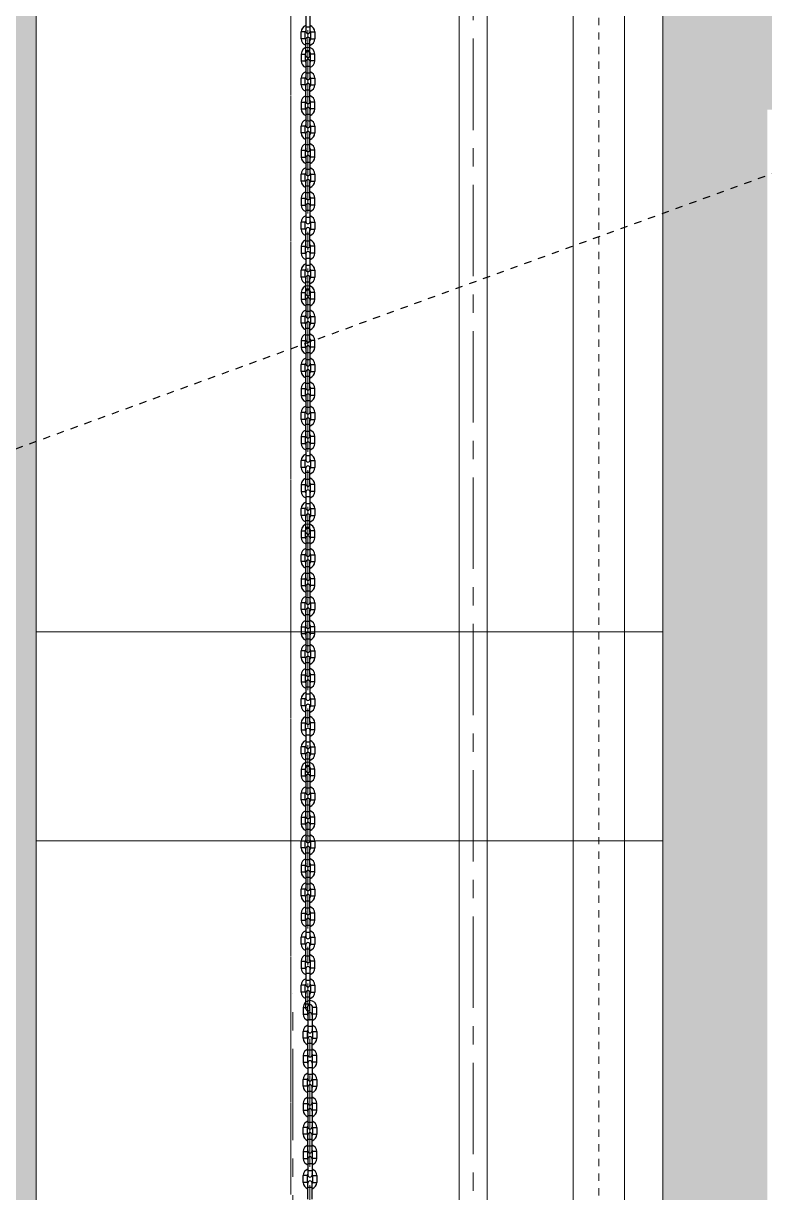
# Model space of a CAD drawing. Header units: millimetres. Extents: x -9869 to 940, y 100 to 694.
# Drawn here: x 483.22 to 493.35, y 184.39 to 200.38 of the extents above; entities that cross this region are included whole.
import ezdxf

# ---------------------------------------------------------------- set-up
doc = ezdxf.new("R2010")
doc.units = ezdxf.units.MM
for name, pattern in [('CENTER', [2, 1.25, -0.25, 0.25, -0.25]), ('DASHDOT2', [0.5, 0.25, -0.125, 0, -0.125]), ('DASHED', [0.75, 0.5, -0.25]), ('SGC_DASHDOT', [1, 0.5, -0.25, 0, -0.25])]:
    doc.linetypes.add(name, pattern=pattern)
for name, color, linetype, lineweight in [('37-P-HS-AG-Q', 4, 'Continuous', 9), ('Alvenaria', 8, 'Continuous', 9), ('CL', 1, 'CENTER', 9), ('OUTLINE', 6, 'Continuous', 9), ('PAREDE', 7, 'Continuous', 9), ('SGC-EIXOS', 9, 'SGC_DASHDOT', 9), ('SGC-Tubos (Desenho Bifilar)', 6, 'Continuous', 9)]:
    doc.layers.add(name, color=color, linetype=linetype, lineweight=lineweight)
doc.layers.add('BSBAS--LC--', color=1, linetype='DASHDOT2')

# ---------------------------------------------------------------- blocks, each defined once
blk = doc.blocks.new('BB-1-CA06-N10-D80-S0-L4149')
at = {"layer": 'SGC-EIXOS'}
blk.add_line((2074.67, 0), (-2074.67, 0), dxfattribs=at)
at = {"layer": 'SGC-Tubos (Desenho Bifilar)'}
for p, q in [((2055.67, 49), (-2055.67, 49)), ((2055.67, -49), (-2055.67, -49))]:
    blk.add_line(p, q, dxfattribs=at)

msp = doc.modelspace()

# ---------------------------------------------------------------- hatches: boundary and pattern name
at = {"layer": 'Alvenaria'}
h = msp.add_hatch(dxfattribs=at)
h.set_pattern_fill('AR-CONC', color=256, scale=0.00714)
h.set_pattern_definition([(50, (-144.1113, -7117.4084), (1.30071405, -0.11379768), [0.13600817, -1.49608983]), (355, (-144.1113, -7117.4084), (-0.25162169, 1.36405728), [0.10880653, -1.19687603]), (100.451445, (-144.003, -7117.4179), (1.04909236, 1.25025954), [0.11558916, -1.27148176]), (46.1842, (-144.1113, -7117.0457), (1.93537864, -0.30016273), [0.20401225, -2.24413474]), (96.635558, (-143.95, -7117.0707), (1.69495543, 1.7665078), [0.1733838, -1.90722436]), (351.18415, (-144.1113, -7117.0457), (1.6949554, 1.7665078), [0.16320956, -1.7953059]), (21, (-143.93, -7117.1364), (1.08245645, -0.73012609), [0.13600817, -1.49608983]), (326, (-143.93, -7117.1364), (0.44123782, 1.31501666), [0.10880653, -1.19687186]), (71.451445, (-143.8398, -7117.1972), (1.52369427, 0.58489058), [0.11558916, -1.27147957]), (37.5, (-144.11135, -7117.4084), (0.022051195, 0.603683767), [0, -1.18236432, 0, -1.21500628, 0, -1.201405466]), (7.5, (-144.11135, -7117.4084), (0.477061404, 0.71524285), [0, -0.692734925, 0, -1.15516269, 0, -0.45789416]), (327.5, (-144.51574, -7117.4084), (0.968053972, -0.040900576), [0, -0.45336055, 0, -1.41448493, 0, -1.87691269]), (317.5, (-144.6971, -7117.4084), (1.05757366, 0.181533355), [0, -0.58936872, 0, -0.93936307, 0, -1.33288003])])
h.paths.add_polyline_path([(599.053, 200.626), (591.806, 200.626), (591.806, 199.909), (591.806, 199.199), (597.625, 199.199), (597.625, 193.037), (599.053, 193.037)], flags=17)
h.paths.add_polyline_path([(590.593, 199.909), (590.593, 200.626), (590.507, 200.626), (560.393, 200.626), (560.393, 199.909), (560.393, 199.199), (590.593, 199.199)], flags=17)
h.paths.add_polyline_path([(559.179, 200.626), (559.093, 200.626), (528.979, 200.626), (528.979, 199.909), (528.979, 199.199), (558.358, 199.199), (559.179, 199.199), (559.179, 199.909)], flags=17)
h.paths.add_polyline_path([(527.765, 200.626), (527.679, 200.626), (497.565, 200.626), (497.565, 199.909), (497.565, 199.199), (527.765, 199.199), (527.765, 199.909)], flags=17)
h.paths.add_polyline_path([(599.053, 191.081), (597.625, 191.081), (597.625, 172.068), (493.388, 172.068), (493.388, 199.199), (496.351, 199.199), (496.351, 199.909), (496.351, 200.626), (493.388, 200.626), (493.388, 208.621), (492.401, 208.682), (492.401, 208.318), (492.265, 208.318), (491.96, 208.318), (491.96, 175.374), (489.14, 175.374), (489.119, 175.373), (489.119, 175.374), (483.393, 175.374), (483.393, 209.908), (482.679, 209.908), (482.679, 210.622), (481.247, 210.622), (479.823, 210.622), (470.541, 210.622), (470.541, 209.194), (481.965, 209.194), (481.965, 173.946), (491.96, 173.946), (491.96, 170.64), (599.053, 170.64)])

# ---------------------------------------------------------------- linework, layer by layer
at = {"color": 7, "linetype": 'Continuous'}
for p, q in [((487.082, 200.487), (487.082, 200.266)), ((487.138, 200.487), (487.138, 200.266)), ((487.018, 200.166), (487.018, 200.259)), ((487.074, 200.166), (487.074, 200.259)), ((487.082, 199.938), (487.082, 200.159)), ((487.138, 199.938), (487.138, 200.159)), ((487.145, 200.259), (487.145, 200.166)), ((487.202, 200.259), (487.202, 200.166)), ((487.018, 199.957), (487.018, 199.864)), ((487.074, 199.957), (487.074, 199.864)), ((487.082, 199.856), (487.082, 199.636)), ((487.138, 199.856), (487.138, 199.636)), ((487.145, 199.864), (487.145, 199.957)), ((487.202, 199.864), (487.202, 199.957)), ((487.018, 199.536), (487.018, 199.628)), ((487.074, 199.536), (487.074, 199.628)), ((487.082, 199.307), (487.082, 199.528)), ((487.138, 199.307), (487.138, 199.528)), ((487.145, 199.628), (487.145, 199.536)), ((487.202, 199.628), (487.202, 199.536)), ((487.018, 199.3), (487.018, 199.207)), ((487.074, 199.3), (487.074, 199.207)), ((487.082, 199.2), (487.082, 198.979)), ((487.138, 199.2), (487.138, 198.979)), ((487.145, 199.207), (487.145, 199.3)), ((487.202, 199.207), (487.202, 199.3)), ((487.018, 198.879), (487.018, 198.972)), ((487.074, 198.879), (487.074, 198.972)), ((487.082, 198.651), (487.082, 198.871)), ((487.138, 198.651), (487.138, 198.871)), ((487.145, 198.972), (487.145, 198.879)), ((487.202, 198.972), (487.202, 198.879)), ((487.018, 198.643), (487.018, 198.55)), ((487.074, 198.643), (487.074, 198.55)), ((487.082, 198.543), (487.082, 198.322)), ((487.138, 198.543), (487.138, 198.322)), ((487.145, 198.55), (487.145, 198.643)), ((487.202, 198.55), (487.202, 198.643)), ((487.018, 198.222), (487.018, 198.315)), ((487.074, 198.222), (487.074, 198.315)), ((487.082, 197.994), (487.082, 198.214)), ((487.138, 197.994), (487.138, 198.214)), ((487.145, 198.315), (487.145, 198.222)), ((487.202, 198.315), (487.202, 198.222)), ((487.018, 197.986), (487.018, 197.893)), ((487.074, 197.986), (487.074, 197.893)), ((487.082, 197.886), (487.082, 197.665)), ((487.138, 197.886), (487.138, 197.665)), ((487.145, 197.893), (487.145, 197.986)), ((487.202, 197.893), (487.202, 197.986)), ((487.018, 197.565), (487.018, 197.658)), ((487.074, 197.565), (487.074, 197.658)), ((487.145, 197.658), (487.145, 197.565)), ((487.202, 197.658), (487.202, 197.565)), ((487.082, 197.337), (487.082, 197.558)), ((487.138, 197.337), (487.138, 197.558)), ((487.018, 197.329), (487.018, 197.237)), ((487.074, 197.329), (487.074, 197.237)), ((487.145, 197.237), (487.145, 197.329)), ((487.202, 197.237), (487.202, 197.329)), ((487.082, 197.229), (487.082, 197.009)), ((487.138, 197.229), (487.138, 197.009)), ((487.018, 196.908), (487.018, 197.001)), ((487.074, 196.908), (487.074, 197.001)), ((487.145, 197.001), (487.145, 196.908)), ((487.202, 197.001), (487.202, 196.908)), ((487.082, 196.68), (487.082, 196.901)), ((487.138, 196.68), (487.138, 196.901)), ((487.018, 196.698), (487.018, 196.605)), ((487.074, 196.698), (487.074, 196.605)), ((487.145, 196.605), (487.145, 196.698)), ((487.202, 196.605), (487.202, 196.698)), ((487.082, 196.598), (487.082, 196.377)), ((487.138, 196.598), (487.138, 196.377)), ((487.018, 196.277), (487.018, 196.37)), ((487.074, 196.277), (487.074, 196.37)), ((487.145, 196.37), (487.145, 196.277)), ((487.202, 196.37), (487.202, 196.277)), ((487.082, 196.049), (487.082, 196.27)), ((487.138, 196.049), (487.138, 196.27)), ((487.018, 196.041), (487.018, 195.949)), ((487.074, 196.041), (487.074, 195.949)), ((487.145, 195.949), (487.145, 196.041)), ((487.202, 195.949), (487.202, 196.041)), ((487.082, 195.941), (487.082, 195.721)), ((487.138, 195.941), (487.138, 195.721)), ((487.018, 195.62), (487.018, 195.713)), ((487.074, 195.62), (487.074, 195.713)), ((487.145, 195.713), (487.145, 195.62)), ((487.202, 195.713), (487.202, 195.62)), ((487.082, 195.392), (487.082, 195.613)), ((487.138, 195.392), (487.138, 195.613)), ((487.018, 195.385), (487.018, 195.292)), ((487.074, 195.385), (487.074, 195.292)), ((487.145, 195.292), (487.145, 195.385)), ((487.202, 195.292), (487.202, 195.385)), ((487.082, 195.284), (487.082, 195.064)), ((487.138, 195.284), (487.138, 195.064)), ((487.018, 194.963), (487.018, 195.056)), ((487.074, 194.963), (487.074, 195.056)), ((487.145, 195.056), (487.145, 194.963)), ((487.202, 195.056), (487.202, 194.963)), ((487.082, 194.735), (487.082, 194.956)), ((487.138, 194.735), (487.138, 194.956)), ((487.018, 194.728), (487.018, 194.635)), ((487.074, 194.728), (487.074, 194.635)), ((487.145, 194.635), (487.145, 194.728)), ((487.202, 194.635), (487.202, 194.728)), ((487.082, 194.627), (487.082, 194.407)), ((487.138, 194.627), (487.138, 194.407)), ((487.018, 194.307), (487.018, 194.399)), ((487.074, 194.307), (487.074, 194.399)), ((487.145, 194.399), (487.145, 194.307)), ((487.202, 194.399), (487.202, 194.307)), ((487.082, 194.078), (487.082, 194.299)), ((487.138, 194.078), (487.138, 194.299)), ((487.018, 194.071), (487.018, 193.978)), ((487.074, 194.071), (487.074, 193.978)), ((487.145, 193.978), (487.145, 194.071)), ((487.202, 193.978), (487.202, 194.071)), ((487.082, 193.971), (487.082, 193.75)), ((487.138, 193.971), (487.138, 193.75)), ((487.018, 193.65), (487.018, 193.743)), ((487.074, 193.65), (487.074, 193.743)), ((487.145, 193.743), (487.145, 193.65)), ((487.202, 193.743), (487.202, 193.65)), ((487.082, 193.422), (487.082, 193.642)), ((487.138, 193.422), (487.138, 193.642)), ((487.018, 193.44), (487.018, 193.348)), ((487.074, 193.44), (487.074, 193.348)), ((487.145, 193.348), (487.145, 193.44)), ((487.202, 193.348), (487.202, 193.44)), ((487.082, 193.34), (487.082, 193.119)), ((487.138, 193.34), (487.138, 193.119)), ((487.018, 193.019), (487.018, 193.112)), ((487.074, 193.019), (487.074, 193.112)), ((487.145, 193.112), (487.145, 193.019)), ((487.202, 193.112), (487.202, 193.019)), ((487.082, 192.791), (487.082, 193.012)), ((487.138, 192.791), (487.138, 193.012)), ((487.018, 192.784), (487.018, 192.691)), ((487.074, 192.784), (487.074, 192.691)), ((487.145, 192.691), (487.145, 192.784)), ((487.202, 192.691), (487.202, 192.784)), ((487.082, 192.683), (487.082, 192.463)), ((487.138, 192.683), (487.138, 192.463)), ((487.018, 192.362), (487.018, 192.455)), ((487.074, 192.362), (487.074, 192.455)), ((487.145, 192.455), (487.145, 192.362)), ((487.202, 192.455), (487.202, 192.362)), ((487.082, 192.134), (487.082, 192.355)), ((487.138, 192.134), (487.138, 192.355)), ((487.018, 192.127), (487.018, 192.034)), ((487.074, 192.127), (487.074, 192.034)), ((487.145, 192.034), (487.145, 192.127)), ((487.202, 192.034), (487.202, 192.127)), ((487.082, 192.026), (487.082, 191.806)), ((487.138, 192.026), (487.138, 191.806)), ((487.018, 191.706), (487.018, 191.798)), ((487.074, 191.706), (487.074, 191.798)), ((487.082, 191.477), (487.082, 191.698)), ((487.138, 191.477), (487.138, 191.698)), ((487.145, 191.798), (487.145, 191.706)), ((487.202, 191.798), (487.202, 191.706)), ((487.018, 191.47), (487.018, 191.377)), ((487.074, 191.47), (487.074, 191.377)), ((487.082, 191.37), (487.082, 191.149)), ((487.138, 191.37), (487.138, 191.149)), ((487.145, 191.377), (487.145, 191.47)), ((487.202, 191.377), (487.202, 191.47)), ((487.018, 191.049), (487.018, 191.141)), ((487.074, 191.049), (487.074, 191.141)), ((487.082, 190.821), (487.082, 191.041)), ((487.138, 190.821), (487.138, 191.041)), ((487.145, 191.141), (487.145, 191.049)), ((487.202, 191.141), (487.202, 191.049)), ((487.018, 190.813), (487.018, 190.72)), ((487.074, 190.813), (487.074, 190.72)), ((487.082, 190.713), (487.082, 190.492)), ((487.138, 190.713), (487.138, 190.492)), ((487.145, 190.72), (487.145, 190.813)), ((487.202, 190.72), (487.202, 190.813)), ((487.018, 190.392), (487.018, 190.485)), ((487.074, 190.392), (487.074, 190.485)), ((487.082, 190.164), (487.082, 190.384)), ((487.138, 190.164), (487.138, 190.384)), ((487.145, 190.485), (487.145, 190.392)), ((487.202, 190.485), (487.202, 190.392)), ((487.018, 190.183), (487.018, 190.09)), ((487.074, 190.183), (487.074, 190.09)), ((487.082, 190.082), (487.082, 189.862)), ((487.138, 190.082), (487.138, 189.862)), ((487.145, 190.09), (487.145, 190.183)), ((487.202, 190.09), (487.202, 190.183)), ((487.018, 189.761), (487.018, 189.854)), ((487.074, 189.761), (487.074, 189.854)), ((487.082, 189.533), (487.082, 189.754)), ((487.138, 189.533), (487.138, 189.754)), ((487.145, 189.854), (487.145, 189.761)), ((487.202, 189.854), (487.202, 189.761)), ((487.018, 189.526), (487.018, 189.433)), ((487.074, 189.526), (487.074, 189.433)), ((487.082, 189.425), (487.082, 189.205)), ((487.138, 189.425), (487.138, 189.205)), ((487.145, 189.433), (487.145, 189.526)), ((487.202, 189.433), (487.202, 189.526)), ((487.018, 189.104), (487.018, 189.197)), ((487.074, 189.104), (487.074, 189.197)), ((487.082, 188.876), (487.082, 189.097)), ((487.138, 188.876), (487.138, 189.097)), ((487.145, 189.197), (487.145, 189.104)), ((487.202, 189.197), (487.202, 189.104)), ((487.018, 188.869), (487.018, 188.776)), ((487.074, 188.869), (487.074, 188.776)), ((487.145, 188.776), (487.145, 188.869)), ((487.202, 188.776), (487.202, 188.869)), ((487.082, 188.769), (487.082, 188.548)), ((487.138, 188.769), (487.138, 188.548)), ((487.018, 188.448), (487.018, 188.54)), ((487.074, 188.448), (487.074, 188.54)), ((487.145, 188.54), (487.145, 188.448)), ((487.202, 188.54), (487.202, 188.448)), ((487.082, 188.22), (487.082, 188.44)), ((487.138, 188.22), (487.138, 188.44)), ((487.018, 188.212), (487.018, 188.119)), ((487.074, 188.212), (487.074, 188.119)), ((487.145, 188.119), (487.145, 188.212)), ((487.202, 188.119), (487.202, 188.212)), ((487.082, 188.112), (487.082, 187.891)), ((487.138, 188.112), (487.138, 187.891)), ((487.018, 187.791), (487.018, 187.884)), ((487.074, 187.791), (487.074, 187.884)), ((487.145, 187.884), (487.145, 187.791)), ((487.202, 187.884), (487.202, 187.791)), ((487.082, 187.563), (487.082, 187.783)), ((487.138, 187.563), (487.138, 187.783)), ((487.018, 187.555), (487.018, 187.462)), ((487.074, 187.555), (487.074, 187.462)), ((487.145, 187.462), (487.145, 187.555)), ((487.202, 187.462), (487.202, 187.555)), ((487.082, 187.455), (487.082, 187.234)), ((487.138, 187.455), (487.138, 187.234)), ((487.018, 187.134), (487.018, 187.227)), ((487.074, 187.134), (487.074, 187.227)), ((487.145, 187.227), (487.145, 187.134)), ((487.202, 187.227), (487.202, 187.134)), ((487.082, 186.906), (487.082, 187.126)), ((487.138, 186.906), (487.138, 187.126)), ((487.046, 186.925), (487.046, 186.832)), ((487.102, 186.925), (487.102, 186.832)), ((487.174, 186.832), (487.174, 186.925)), ((487.23, 186.832), (487.23, 186.925)), ((487.11, 186.824), (487.11, 186.604)), ((487.166, 186.824), (487.166, 186.604)), ((487.046, 186.503), (487.046, 186.596)), ((487.102, 186.503), (487.102, 186.596)), ((487.174, 186.596), (487.174, 186.503)), ((487.23, 186.596), (487.23, 186.503)), ((487.11, 186.275), (487.11, 186.496)), ((487.166, 186.275), (487.166, 186.496)), ((487.046, 186.268), (487.046, 186.175)), ((487.102, 186.268), (487.102, 186.175)), ((487.174, 186.175), (487.174, 186.268)), ((487.23, 186.175), (487.23, 186.268)), ((487.11, 186.168), (487.11, 185.947)), ((487.166, 186.168), (487.166, 185.947)), ((487.046, 185.847), (487.046, 185.939)), ((487.102, 185.847), (487.102, 185.939)), ((487.174, 185.939), (487.174, 185.847)), ((487.23, 185.939), (487.23, 185.847)), ((487.11, 185.618), (487.11, 185.839)), ((487.166, 185.618), (487.166, 185.839)), ((487.046, 185.611), (487.046, 185.518)), ((487.102, 185.611), (487.102, 185.518)), ((487.174, 185.518), (487.174, 185.611)), ((487.23, 185.518), (487.23, 185.611)), ((487.11, 185.511), (487.11, 185.29)), ((487.166, 185.511), (487.166, 185.29)), ((487.046, 185.19), (487.046, 185.283)), ((487.102, 185.19), (487.102, 185.283)), ((487.174, 185.283), (487.174, 185.19)), ((487.23, 185.283), (487.23, 185.19)), ((487.11, 184.962), (487.11, 185.182)), ((487.166, 184.962), (487.166, 185.182)), ((487.046, 184.954), (487.046, 184.861)), ((487.102, 184.954), (487.102, 184.861)), ((487.174, 184.861), (487.174, 184.954)), ((487.23, 184.861), (487.23, 184.954)), ((487.11, 184.854), (487.11, 184.633)), ((487.166, 184.854), (487.166, 184.633)), ((487.046, 184.533), (487.046, 184.626)), ((487.102, 184.533), (487.102, 184.626)), ((487.174, 184.626), (487.174, 184.533)), ((487.23, 184.626), (487.23, 184.533)), ((487.11, 184.305), (487.11, 184.525)), ((487.166, 184.305), (487.166, 184.525))]:
    msp.add_line(p, q, dxfattribs=at)
at = {"color": 9, "linetype": 'Continuous'}
for p, q in [((487.082, 200.33), (487.138, 200.33)), ((487.074, 200.259), (487.018, 200.259)), ((487.074, 200.166), (487.018, 200.166)), ((487.145, 200.259), (487.202, 200.259)), ((487.145, 200.166), (487.202, 200.166)), ((487.138, 200.095), (487.082, 200.095)), ((487.138, 200.002), (487.082, 200.002)), ((487.018, 199.957), (487.074, 199.957)), ((487.018, 199.864), (487.074, 199.864)), ((487.202, 199.957), (487.145, 199.957)), ((487.202, 199.864), (487.145, 199.864)), ((487.082, 199.793), (487.138, 199.793)), ((487.082, 199.7), (487.138, 199.7)), ((487.074, 199.628), (487.018, 199.628)), ((487.074, 199.536), (487.018, 199.536)), ((487.145, 199.628), (487.202, 199.628)), ((487.145, 199.536), (487.202, 199.536)), ((487.138, 199.464), (487.082, 199.464)), ((487.138, 199.371), (487.082, 199.371)), ((487.018, 199.3), (487.074, 199.3)), ((487.018, 199.207), (487.074, 199.207)), ((487.202, 199.3), (487.145, 199.3)), ((487.202, 199.207), (487.145, 199.207)), ((487.082, 199.136), (487.138, 199.136)), ((487.082, 199.043), (487.138, 199.043)), ((487.074, 198.972), (487.018, 198.972)), ((487.074, 198.879), (487.018, 198.879)), ((487.145, 198.972), (487.202, 198.972)), ((487.145, 198.879), (487.202, 198.879)), ((487.138, 198.807), (487.082, 198.807)), ((487.138, 198.715), (487.082, 198.715)), ((487.018, 198.643), (487.074, 198.643)), ((487.018, 198.55), (487.074, 198.55)), ((487.202, 198.643), (487.145, 198.643)), ((487.202, 198.55), (487.145, 198.55)), ((487.082, 198.479), (487.138, 198.479)), ((487.082, 198.386), (487.138, 198.386)), ((487.074, 198.315), (487.018, 198.315)), ((487.074, 198.222), (487.018, 198.222)), ((487.145, 198.315), (487.202, 198.315)), ((487.145, 198.222), (487.202, 198.222)), ((487.138, 198.15), (487.082, 198.15)), ((487.138, 198.058), (487.082, 198.058)), ((487.018, 197.986), (487.074, 197.986)), ((487.018, 197.893), (487.074, 197.893)), ((487.202, 197.986), (487.145, 197.986)), ((487.202, 197.893), (487.145, 197.893)), ((487.082, 197.822), (487.138, 197.822)), ((487.082, 197.729), (487.138, 197.729)), ((487.074, 197.658), (487.018, 197.658)), ((487.074, 197.565), (487.018, 197.565)), ((487.145, 197.658), (487.202, 197.658)), ((487.145, 197.565), (487.202, 197.565)), ((487.138, 197.494), (487.082, 197.494)), ((487.018, 197.329), (487.074, 197.329)), ((487.138, 197.401), (487.082, 197.401)), ((487.202, 197.329), (487.145, 197.329)), ((487.018, 197.237), (487.074, 197.237)), ((487.082, 197.165), (487.138, 197.165)), ((487.202, 197.237), (487.145, 197.237)), ((487.074, 197.001), (487.018, 197.001)), ((487.082, 197.072), (487.138, 197.072)), ((487.145, 197.001), (487.202, 197.001)), ((487.074, 196.908), (487.018, 196.908)), ((487.138, 196.837), (487.082, 196.837)), ((487.145, 196.908), (487.202, 196.908)), ((487.018, 196.698), (487.074, 196.698)), ((487.018, 196.605), (487.074, 196.605)), ((487.138, 196.744), (487.082, 196.744)), ((487.202, 196.698), (487.145, 196.698)), ((487.202, 196.605), (487.145, 196.605)), ((487.082, 196.534), (487.138, 196.534)), ((487.074, 196.37), (487.018, 196.37)), ((487.082, 196.441), (487.138, 196.441)), ((487.145, 196.37), (487.202, 196.37)), ((487.074, 196.277), (487.018, 196.277)), ((487.138, 196.206), (487.082, 196.206)), ((487.145, 196.277), (487.202, 196.277)), ((487.018, 196.041), (487.074, 196.041)), ((487.138, 196.113), (487.082, 196.113)), ((487.202, 196.041), (487.145, 196.041)), ((487.018, 195.949), (487.074, 195.949)), ((487.082, 195.877), (487.138, 195.877)), ((487.202, 195.949), (487.145, 195.949)), ((487.074, 195.713), (487.018, 195.713)), ((487.082, 195.784), (487.138, 195.784)), ((487.145, 195.713), (487.202, 195.713)), ((487.074, 195.62), (487.018, 195.62)), ((487.138, 195.549), (487.082, 195.549)), ((487.145, 195.62), (487.202, 195.62)), ((487.018, 195.385), (487.074, 195.385)), ((487.138, 195.456), (487.082, 195.456)), ((487.202, 195.385), (487.145, 195.385)), ((487.018, 195.292), (487.074, 195.292)), ((487.082, 195.22), (487.138, 195.22)), ((487.202, 195.292), (487.145, 195.292)), ((487.074, 195.056), (487.018, 195.056)), ((487.082, 195.128), (487.138, 195.128)), ((487.145, 195.056), (487.202, 195.056)), ((487.074, 194.963), (487.018, 194.963)), ((487.138, 194.892), (487.082, 194.892)), ((487.145, 194.963), (487.202, 194.963)), ((487.018, 194.728), (487.074, 194.728)), ((487.138, 194.799), (487.082, 194.799)), ((487.202, 194.728), (487.145, 194.728)), ((487.018, 194.635), (487.074, 194.635)), ((487.082, 194.564), (487.138, 194.564)), ((487.202, 194.635), (487.145, 194.635)), ((487.074, 194.399), (487.018, 194.399)), ((487.082, 194.471), (487.138, 194.471)), ((487.145, 194.399), (487.202, 194.399)), ((487.074, 194.307), (487.018, 194.307)), ((487.138, 194.235), (487.082, 194.235)), ((487.145, 194.307), (487.202, 194.307)), ((487.018, 194.071), (487.074, 194.071)), ((487.138, 194.142), (487.082, 194.142)), ((487.202, 194.071), (487.145, 194.071)), ((487.018, 193.978), (487.074, 193.978)), ((487.082, 193.907), (487.138, 193.907)), ((487.202, 193.978), (487.145, 193.978)), ((487.074, 193.743), (487.018, 193.743)), ((487.082, 193.814), (487.138, 193.814)), ((487.145, 193.743), (487.202, 193.743)), ((487.074, 193.65), (487.018, 193.65)), ((487.138, 193.578), (487.082, 193.578)), ((487.145, 193.65), (487.202, 193.65)), ((487.018, 193.44), (487.074, 193.44)), ((487.138, 193.485), (487.082, 193.485)), ((487.202, 193.44), (487.145, 193.44)), ((487.018, 193.348), (487.074, 193.348)), ((487.082, 193.276), (487.138, 193.276)), ((487.202, 193.348), (487.145, 193.348)), ((487.074, 193.112), (487.018, 193.112)), ((487.082, 193.183), (487.138, 193.183)), ((487.145, 193.112), (487.202, 193.112)), ((487.074, 193.019), (487.018, 193.019)), ((487.138, 192.948), (487.082, 192.948)), ((487.145, 193.019), (487.202, 193.019)), ((487.018, 192.784), (487.074, 192.784)), ((487.138, 192.855), (487.082, 192.855)), ((487.202, 192.784), (487.145, 192.784)), ((487.018, 192.691), (487.074, 192.691)), ((487.082, 192.619), (487.138, 192.619)), ((487.202, 192.691), (487.145, 192.691)), ((487.074, 192.455), (487.018, 192.455)), ((487.082, 192.527), (487.138, 192.527)), ((487.145, 192.455), (487.202, 192.455)), ((487.074, 192.362), (487.018, 192.362)), ((487.138, 192.291), (487.082, 192.291)), ((487.145, 192.362), (487.202, 192.362)), ((487.018, 192.127), (487.074, 192.127)), ((487.138, 192.198), (487.082, 192.198)), ((487.202, 192.127), (487.145, 192.127)), ((487.018, 192.034), (487.074, 192.034)), ((487.202, 192.034), (487.145, 192.034)), ((487.082, 191.963), (487.138, 191.963)), ((487.082, 191.87), (487.138, 191.87)), ((487.074, 191.798), (487.018, 191.798)), ((487.074, 191.706), (487.018, 191.706)), ((487.145, 191.798), (487.202, 191.798)), ((487.145, 191.706), (487.202, 191.706)), ((487.138, 191.634), (487.082, 191.634)), ((487.138, 191.541), (487.082, 191.541)), ((487.018, 191.47), (487.074, 191.47)), ((487.018, 191.377), (487.074, 191.377)), ((487.202, 191.47), (487.145, 191.47)), ((487.202, 191.377), (487.145, 191.377)), ((487.082, 191.306), (487.138, 191.306)), ((487.082, 191.213), (487.138, 191.213)), ((487.074, 191.141), (487.018, 191.141)), ((487.074, 191.049), (487.018, 191.049)), ((487.145, 191.141), (487.202, 191.141)), ((487.145, 191.049), (487.202, 191.049)), ((487.138, 190.977), (487.082, 190.977)), ((487.138, 190.884), (487.082, 190.884)), ((487.018, 190.813), (487.074, 190.813)), ((487.018, 190.72), (487.074, 190.72)), ((487.202, 190.813), (487.145, 190.813)), ((487.202, 190.72), (487.145, 190.72)), ((487.082, 190.649), (487.138, 190.649)), ((487.082, 190.556), (487.138, 190.556)), ((487.074, 190.485), (487.018, 190.485)), ((487.074, 190.392), (487.018, 190.392)), ((487.145, 190.485), (487.202, 190.485)), ((487.145, 190.392), (487.202, 190.392)), ((487.138, 190.32), (487.082, 190.32)), ((487.138, 190.228), (487.082, 190.228)), ((487.018, 190.183), (487.074, 190.183)), ((487.018, 190.09), (487.074, 190.09)), ((487.202, 190.183), (487.145, 190.183)), ((487.202, 190.09), (487.145, 190.09)), ((487.082, 190.018), (487.138, 190.018)), ((487.082, 189.926), (487.138, 189.926)), ((487.074, 189.854), (487.018, 189.854)), ((487.074, 189.761), (487.018, 189.761)), ((487.145, 189.854), (487.202, 189.854)), ((487.145, 189.761), (487.202, 189.761)), ((487.138, 189.69), (487.082, 189.69)), ((487.138, 189.597), (487.082, 189.597)), ((487.018, 189.526), (487.074, 189.526)), ((487.018, 189.433), (487.074, 189.433)), ((487.202, 189.526), (487.145, 189.526)), ((487.202, 189.433), (487.145, 189.433)), ((487.082, 189.361), (487.138, 189.361)), ((487.082, 189.269), (487.138, 189.269)), ((487.074, 189.197), (487.018, 189.197)), ((487.074, 189.104), (487.018, 189.104)), ((487.145, 189.197), (487.202, 189.197)), ((487.145, 189.104), (487.202, 189.104)), ((487.138, 189.033), (487.082, 189.033)), ((487.138, 188.94), (487.082, 188.94)), ((487.018, 188.869), (487.074, 188.869)), ((487.018, 188.776), (487.074, 188.776)), ((487.202, 188.869), (487.145, 188.869)), ((487.202, 188.776), (487.145, 188.776)), ((487.082, 188.705), (487.138, 188.705)), ((487.082, 188.612), (487.138, 188.612)), ((487.074, 188.54), (487.018, 188.54)), ((487.145, 188.54), (487.202, 188.54)), ((487.074, 188.448), (487.018, 188.448)), ((487.138, 188.376), (487.082, 188.376)), ((487.145, 188.448), (487.202, 188.448)), ((487.018, 188.212), (487.074, 188.212)), ((487.138, 188.283), (487.082, 188.283)), ((487.202, 188.212), (487.145, 188.212)), ((487.018, 188.119), (487.074, 188.119)), ((487.082, 188.048), (487.138, 188.048)), ((487.202, 188.119), (487.145, 188.119)), ((487.074, 187.884), (487.018, 187.884)), ((487.082, 187.955), (487.138, 187.955)), ((487.145, 187.884), (487.202, 187.884)), ((487.074, 187.791), (487.018, 187.791)), ((487.138, 187.719), (487.082, 187.719)), ((487.145, 187.791), (487.202, 187.791)), ((487.018, 187.555), (487.074, 187.555)), ((487.138, 187.627), (487.082, 187.627)), ((487.202, 187.555), (487.145, 187.555)), ((487.018, 187.462), (487.074, 187.462)), ((487.082, 187.391), (487.138, 187.391)), ((487.202, 187.462), (487.145, 187.462)), ((487.074, 187.227), (487.018, 187.227)), ((487.082, 187.298), (487.138, 187.298)), ((487.145, 187.227), (487.202, 187.227)), ((487.074, 187.134), (487.018, 187.134)), ((487.138, 187.063), (487.082, 187.063)), ((487.145, 187.134), (487.202, 187.134)), ((487.046, 186.925), (487.102, 186.925)), ((487.138, 186.97), (487.082, 186.97)), ((487.23, 186.925), (487.174, 186.925)), ((487.046, 186.832), (487.102, 186.832)), ((487.11, 186.76), (487.166, 186.76)), ((487.23, 186.832), (487.174, 186.832)), ((487.102, 186.596), (487.046, 186.596)), ((487.11, 186.668), (487.166, 186.668)), ((487.174, 186.596), (487.23, 186.596)), ((487.102, 186.503), (487.046, 186.503)), ((487.166, 186.432), (487.11, 186.432)), ((487.174, 186.503), (487.23, 186.503)), ((487.046, 186.268), (487.102, 186.268)), ((487.166, 186.339), (487.11, 186.339)), ((487.23, 186.268), (487.174, 186.268)), ((487.046, 186.175), (487.102, 186.175)), ((487.11, 186.104), (487.166, 186.104)), ((487.23, 186.175), (487.174, 186.175)), ((487.102, 185.939), (487.046, 185.939)), ((487.11, 186.011), (487.166, 186.011)), ((487.174, 185.939), (487.23, 185.939)), ((487.102, 185.847), (487.046, 185.847)), ((487.166, 185.775), (487.11, 185.775)), ((487.174, 185.847), (487.23, 185.847)), ((487.046, 185.611), (487.102, 185.611)), ((487.166, 185.682), (487.11, 185.682)), ((487.23, 185.611), (487.174, 185.611)), ((487.046, 185.518), (487.102, 185.518)), ((487.11, 185.447), (487.166, 185.447)), ((487.23, 185.518), (487.174, 185.518)), ((487.102, 185.283), (487.046, 185.283)), ((487.11, 185.354), (487.166, 185.354)), ((487.174, 185.283), (487.23, 185.283)), ((487.102, 185.19), (487.046, 185.19)), ((487.166, 185.118), (487.11, 185.118)), ((487.174, 185.19), (487.23, 185.19)), ((487.046, 184.954), (487.102, 184.954)), ((487.166, 185.026), (487.11, 185.026)), ((487.23, 184.954), (487.174, 184.954)), ((487.046, 184.861), (487.102, 184.861)), ((487.11, 184.79), (487.166, 184.79)), ((487.23, 184.861), (487.174, 184.861)), ((487.102, 184.626), (487.046, 184.626)), ((487.11, 184.697), (487.166, 184.697)), ((487.174, 184.626), (487.23, 184.626)), ((487.102, 184.533), (487.046, 184.533)), ((487.166, 184.462), (487.11, 184.462)), ((487.174, 184.533), (487.23, 184.533))]:
    msp.add_line(p, q, dxfattribs=at)
at = {"color": 7, "linetype": 'Continuous'}
for centre, radius, start, end in [((487.11, 200.259), 0.0921, 107.8475, 180), ((487.11, 200.259), 0.0357, 142.2678, 180), ((487.11, 200.259), 0.0921, 0, 72.1525), ((487.11, 200.259), 0.0357, 0, 37.7322), ((487.11, 200.166), 0.0921, 180, 252.1525), ((487.11, 200.166), 0.0357, 180, 217.7322), ((487.11, 200.266), 0.0282, 180, 0), ((487.11, 200.159), 0.0282, 0, 180), ((487.11, 200.166), 0.0921, 287.8475, 0), ((487.11, 200.166), 0.0357, 322.2678, 0), ((487.11, 199.957), 0.0921, 0, 180), ((487.11, 199.957), 0.0357, 0, 180), ((487.11, 199.864), 0.0921, 180, 252.1525), ((487.11, 199.864), 0.0357, 180, 217.7322), ((487.11, 199.938), 0.0282, 180, 0), ((487.11, 199.856), 0.0282, 0, 180), ((487.11, 199.864), 0.0921, 287.8475, 0), ((487.11, 199.864), 0.0357, 322.2678, 0), ((487.11, 199.628), 0.0921, 107.8475, 180), ((487.11, 199.628), 0.0357, 142.2678, 180), ((487.11, 199.628), 0.0921, 0, 72.1525), ((487.11, 199.628), 0.0357, 0, 37.7322), ((487.11, 199.536), 0.0921, 180, 252.1525), ((487.11, 199.536), 0.0357, 180, 217.7322), ((487.11, 199.636), 0.0282, 180, 0), ((487.11, 199.528), 0.0282, 0, 180), ((487.11, 199.536), 0.0921, 287.8475, 0), ((487.11, 199.536), 0.0357, 322.2678, 0), ((487.11, 199.3), 0.0921, 107.8475, 180), ((487.11, 199.3), 0.0357, 142.2678, 180), ((487.11, 199.3), 0.0921, 0, 72.1525), ((487.11, 199.3), 0.0357, 0, 37.7322), ((487.11, 199.207), 0.0921, 180, 252.1525), ((487.11, 199.207), 0.0357, 180, 217.7322), ((487.11, 199.307), 0.0282, 180, 0), ((487.11, 199.2), 0.0282, 0, 180), ((487.11, 199.207), 0.0921, 287.8475, 0), ((487.11, 199.207), 0.0357, 322.2678, 0), ((487.11, 198.972), 0.0921, 107.8475, 180), ((487.11, 198.972), 0.0921, 0, 72.1525), ((487.11, 198.879), 0.0921, 180, 252.1525), ((487.11, 198.972), 0.0357, 142.2678, 180), ((487.11, 198.879), 0.0357, 180, 217.7322), ((487.11, 198.979), 0.0282, 180, 0), ((487.11, 198.871), 0.0282, 0, 180), ((487.11, 198.972), 0.0357, 0, 37.7322), ((487.11, 198.879), 0.0921, 287.8475, 0), ((487.11, 198.879), 0.0357, 322.2678, 0), ((487.11, 198.643), 0.0921, 107.8475, 180), ((487.11, 198.643), 0.0921, 0, 72.1525), ((487.11, 198.55), 0.0921, 180, 252.1525), ((487.11, 198.643), 0.0357, 142.2678, 180), ((487.11, 198.55), 0.0357, 180, 217.7322), ((487.11, 198.651), 0.0282, 180, 0), ((487.11, 198.543), 0.0282, 0, 180), ((487.11, 198.643), 0.0357, 0, 37.7322), ((487.11, 198.55), 0.0921, 287.8475, 0), ((487.11, 198.55), 0.0357, 322.2678, 0), ((487.11, 198.315), 0.0921, 107.8475, 180), ((487.11, 198.315), 0.0921, 0, 72.1525), ((487.11, 198.222), 0.0921, 180, 252.1525), ((487.11, 198.315), 0.0357, 142.2678, 180), ((487.11, 198.222), 0.0357, 180, 217.7322), ((487.11, 198.322), 0.0282, 180, 0), ((487.11, 198.214), 0.0282, 0, 180), ((487.11, 198.315), 0.0357, 0, 37.7322), ((487.11, 198.222), 0.0921, 287.8475, 0), ((487.11, 198.222), 0.0357, 322.2678, 0), ((487.11, 197.986), 0.0921, 107.8475, 180), ((487.11, 197.986), 0.0921, 0, 72.1525), ((487.11, 197.893), 0.0921, 180, 252.1525), ((487.11, 197.986), 0.0357, 142.2678, 180), ((487.11, 197.893), 0.0357, 180, 217.7322), ((487.11, 197.994), 0.0282, 180, 0), ((487.11, 197.886), 0.0282, 0, 180), ((487.11, 197.986), 0.0357, 0, 37.7322), ((487.11, 197.893), 0.0921, 287.8475, 0), ((487.11, 197.893), 0.0357, 322.2678, 0), ((487.11, 197.658), 0.0921, 107.8475, 180), ((487.11, 197.658), 0.0921, 0, 72.1525), ((487.11, 197.565), 0.0921, 180, 252.1525), ((487.11, 197.658), 0.0357, 142.2678, 180), ((487.11, 197.565), 0.0357, 180, 217.7322), ((487.11, 197.665), 0.0282, 180, 0), ((487.11, 197.558), 0.0282, 0, 180), ((487.11, 197.658), 0.0357, 0, 37.7322), ((487.11, 197.565), 0.0921, 287.8475, 0), ((487.11, 197.565), 0.0357, 322.2678, 0), ((487.11, 197.329), 0.0921, 107.8475, 180), ((487.11, 197.329), 0.0921, 0, 72.1525), ((487.11, 197.329), 0.0357, 142.2678, 180), ((487.11, 197.337), 0.0282, 180, 0), ((487.11, 197.229), 0.0282, 0, 180), ((487.11, 197.329), 0.0357, 0, 37.7322), ((487.11, 197.237), 0.0921, 180, 252.1525), ((487.11, 197.001), 0.0921, 107.8475, 180), ((487.11, 197.237), 0.0357, 180, 217.7322), ((487.11, 197.237), 0.0921, 287.8475, 0), ((487.11, 197.237), 0.0357, 322.2678, 0), ((487.11, 197.001), 0.0921, 0, 72.1525), ((487.11, 197.001), 0.0357, 142.2678, 180), ((487.11, 197.009), 0.0282, 180, 0), ((487.11, 196.901), 0.0282, 0, 180), ((487.11, 197.001), 0.0357, 0, 37.7322), ((487.11, 196.908), 0.0921, 180, 252.1525), ((487.11, 196.698), 0.0921, 0, 180), ((487.11, 196.908), 0.0357, 180, 217.7322), ((487.11, 196.908), 0.0921, 287.8475, 0), ((487.11, 196.908), 0.0357, 322.2678, 0), ((487.11, 196.605), 0.0921, 180, 252.1525), ((487.11, 196.698), 0.0357, 0, 180), ((487.11, 196.605), 0.0357, 180, 217.7322), ((487.11, 196.68), 0.0282, 180, 0), ((487.11, 196.598), 0.0282, 0, 180), ((487.11, 196.605), 0.0921, 287.8475, 0), ((487.11, 196.605), 0.0357, 322.2678, 0), ((487.11, 196.37), 0.0921, 107.8475, 180), ((487.11, 196.37), 0.0921, 0, 72.1525), ((487.11, 196.37), 0.0357, 142.2678, 180), ((487.11, 196.377), 0.0282, 180, 0), ((487.11, 196.27), 0.0282, 0, 180), ((487.11, 196.37), 0.0357, 0, 37.7322), ((487.11, 196.277), 0.0921, 180, 252.1525), ((487.11, 196.041), 0.0921, 107.8475, 180), ((487.11, 196.277), 0.0357, 180, 217.7322), ((487.11, 196.277), 0.0921, 287.8475, 0), ((487.11, 196.277), 0.0357, 322.2678, 0), ((487.11, 196.041), 0.0921, 0, 72.1525), ((487.11, 196.041), 0.0357, 142.2678, 180), ((487.11, 196.049), 0.0282, 180, 0), ((487.11, 195.941), 0.0282, 0, 180), ((487.11, 196.041), 0.0357, 0, 37.7322), ((487.11, 195.949), 0.0921, 180, 252.1525), ((487.11, 195.949), 0.0357, 180, 217.7322), ((487.11, 195.949), 0.0921, 287.8475, 0), ((487.11, 195.949), 0.0357, 322.2678, 0), ((487.11, 195.713), 0.0921, 107.8475, 180), ((487.11, 195.713), 0.0357, 142.2678, 180), ((487.11, 195.721), 0.0282, 180, 0), ((487.11, 195.713), 0.0921, 0, 72.1525), ((487.11, 195.713), 0.0357, 0, 37.7322), ((487.11, 195.62), 0.0921, 180, 252.1525), ((487.11, 195.62), 0.0357, 180, 217.7322), ((487.11, 195.613), 0.0282, 0, 180), ((487.11, 195.62), 0.0921, 287.8475, 0), ((487.11, 195.62), 0.0357, 322.2678, 0), ((487.11, 195.385), 0.0921, 107.8475, 180), ((487.11, 195.385), 0.0357, 142.2678, 180), ((487.11, 195.392), 0.0282, 180, 0), ((487.11, 195.385), 0.0921, 0, 72.1525), ((487.11, 195.385), 0.0357, 0, 37.7322), ((487.11, 195.292), 0.0921, 180, 252.1525), ((487.11, 195.292), 0.0357, 180, 217.7322), ((487.11, 195.284), 0.0282, 0, 180), ((487.11, 195.292), 0.0921, 287.8475, 0), ((487.11, 195.292), 0.0357, 322.2678, 0), ((487.11, 195.056), 0.0921, 107.8475, 180), ((487.11, 195.056), 0.0357, 142.2678, 180), ((487.11, 195.064), 0.0282, 180, 0), ((487.11, 195.056), 0.0921, 0, 72.1525), ((487.11, 195.056), 0.0357, 0, 37.7322), ((487.11, 194.963), 0.0921, 180, 252.1525), ((487.11, 194.963), 0.0357, 180, 217.7322), ((487.11, 194.956), 0.0282, 0, 180), ((487.11, 194.963), 0.0921, 287.8475, 0), ((487.11, 194.963), 0.0357, 322.2678, 0), ((487.11, 194.728), 0.0921, 107.8475, 180), ((487.11, 194.728), 0.0357, 142.2678, 180), ((487.11, 194.735), 0.0282, 180, 0), ((487.11, 194.728), 0.0921, 0, 72.1525), ((487.11, 194.728), 0.0357, 0, 37.7322), ((487.11, 194.635), 0.0921, 180, 252.1525), ((487.11, 194.635), 0.0357, 180, 217.7322), ((487.11, 194.627), 0.0282, 0, 180), ((487.11, 194.635), 0.0921, 287.8475, 0), ((487.11, 194.635), 0.0357, 322.2678, 0), ((487.11, 194.399), 0.0921, 107.8475, 180), ((487.11, 194.399), 0.0357, 142.2678, 180), ((487.11, 194.407), 0.0282, 180, 0), ((487.11, 194.399), 0.0921, 0, 72.1525), ((487.11, 194.399), 0.0357, 0, 37.7322), ((487.11, 194.307), 0.0921, 180, 252.1525), ((487.11, 194.307), 0.0357, 180, 217.7322), ((487.11, 194.299), 0.0282, 0, 180), ((487.11, 194.307), 0.0921, 287.8475, 0), ((487.11, 194.307), 0.0357, 322.2678, 0), ((487.11, 194.071), 0.0921, 107.8475, 180), ((487.11, 194.071), 0.0357, 142.2678, 180), ((487.11, 194.078), 0.0282, 180, 0), ((487.11, 194.071), 0.0921, 0, 72.1525), ((487.11, 194.071), 0.0357, 0, 37.7322), ((487.11, 193.978), 0.0921, 180, 252.1525), ((487.11, 193.978), 0.0357, 180, 217.7322), ((487.11, 193.971), 0.0282, 0, 180), ((487.11, 193.978), 0.0921, 287.8475, 0), ((487.11, 193.978), 0.0357, 322.2678, 0), ((487.11, 193.743), 0.0921, 107.8475, 180), ((487.11, 193.743), 0.0357, 142.2678, 180), ((487.11, 193.75), 0.0282, 180, 0), ((487.11, 193.743), 0.0921, 0, 72.1525), ((487.11, 193.743), 0.0357, 0, 37.7322), ((487.11, 193.65), 0.0921, 180, 252.1525), ((487.11, 193.65), 0.0357, 180, 217.7322), ((487.11, 193.642), 0.0282, 0, 180), ((487.11, 193.65), 0.0921, 287.8475, 0), ((487.11, 193.65), 0.0357, 322.2678, 0), ((487.11, 193.44), 0.0921, 0, 180), ((487.11, 193.44), 0.0357, 0, 180), ((487.11, 193.422), 0.0282, 180, 0), ((487.11, 193.348), 0.0921, 180, 252.1525), ((487.11, 193.348), 0.0357, 180, 217.7322), ((487.11, 193.34), 0.0282, 0, 180), ((487.11, 193.348), 0.0921, 287.8475, 0), ((487.11, 193.348), 0.0357, 322.2678, 0), ((487.11, 193.112), 0.0921, 107.8475, 180), ((487.11, 193.112), 0.0357, 142.2678, 180), ((487.11, 193.119), 0.0282, 180, 0), ((487.11, 193.112), 0.0921, 0, 72.1525), ((487.11, 193.112), 0.0357, 0, 37.7322), ((487.11, 193.019), 0.0921, 180, 252.1525), ((487.11, 193.019), 0.0357, 180, 217.7322), ((487.11, 193.012), 0.0282, 0, 180), ((487.11, 193.019), 0.0921, 287.8475, 0), ((487.11, 193.019), 0.0357, 322.2678, 0), ((487.11, 192.784), 0.0921, 107.8475, 180), ((487.11, 192.784), 0.0357, 142.2678, 180), ((487.11, 192.791), 0.0282, 180, 0), ((487.11, 192.784), 0.0921, 0, 72.1525), ((487.11, 192.784), 0.0357, 0, 37.7322), ((487.11, 192.691), 0.0921, 180, 252.1525), ((487.11, 192.691), 0.0357, 180, 217.7322), ((487.11, 192.683), 0.0282, 0, 180), ((487.11, 192.691), 0.0921, 287.8475, 0), ((487.11, 192.691), 0.0357, 322.2678, 0), ((487.11, 192.455), 0.0921, 107.8475, 180), ((487.11, 192.455), 0.0357, 142.2678, 180), ((487.11, 192.463), 0.0282, 180, 0), ((487.11, 192.455), 0.0921, 0, 72.1525), ((487.11, 192.455), 0.0357, 0, 37.7322), ((487.11, 192.362), 0.0921, 180, 252.1525), ((487.11, 192.362), 0.0357, 180, 217.7322), ((487.11, 192.355), 0.0282, 0, 180), ((487.11, 192.362), 0.0921, 287.8475, 0), ((487.11, 192.362), 0.0357, 322.2678, 0), ((487.11, 192.127), 0.0921, 107.8475, 180), ((487.11, 192.127), 0.0357, 142.2678, 180), ((487.11, 192.134), 0.0282, 180, 0), ((487.11, 192.127), 0.0921, 0, 72.1525), ((487.11, 192.127), 0.0357, 0, 37.7322), ((487.11, 192.034), 0.0921, 180, 252.1525), ((487.11, 192.034), 0.0357, 180, 217.7322), ((487.11, 192.026), 0.0282, 0, 180), ((487.11, 192.034), 0.0921, 287.8475, 0), ((487.11, 192.034), 0.0357, 322.2678, 0), ((487.11, 191.798), 0.0921, 107.8475, 180), ((487.11, 191.798), 0.0357, 142.2678, 180), ((487.11, 191.798), 0.0921, 0, 72.1525), ((487.11, 191.798), 0.0357, 0, 37.7322), ((487.11, 191.706), 0.0921, 180, 252.1525), ((487.11, 191.706), 0.0357, 180, 217.7322), ((487.11, 191.806), 0.0282, 180, 0), ((487.11, 191.698), 0.0282, 0, 180), ((487.11, 191.706), 0.0921, 287.8475, 0), ((487.11, 191.706), 0.0357, 322.2678, 0), ((487.11, 191.47), 0.0921, 107.8475, 180), ((487.11, 191.47), 0.0357, 142.2678, 180), ((487.11, 191.47), 0.0921, 0, 72.1525), ((487.11, 191.47), 0.0357, 0, 37.7322), ((487.11, 191.377), 0.0921, 180, 252.1525), ((487.11, 191.377), 0.0357, 180, 217.7322), ((487.11, 191.477), 0.0282, 180, 0), ((487.11, 191.37), 0.0282, 0, 180), ((487.11, 191.377), 0.0921, 287.8475, 0), ((487.11, 191.377), 0.0357, 322.2678, 0), ((487.11, 191.141), 0.0921, 107.8475, 180), ((487.11, 191.141), 0.0921, 0, 72.1525), ((487.11, 191.049), 0.0921, 180, 252.1525), ((487.11, 191.141), 0.0357, 142.2678, 180), ((487.11, 191.049), 0.0357, 180, 217.7322), ((487.11, 191.149), 0.0282, 180, 0), ((487.11, 191.041), 0.0282, 0, 180), ((487.11, 191.141), 0.0357, 0, 37.7322), ((487.11, 191.049), 0.0921, 287.8475, 0), ((487.11, 191.049), 0.0357, 322.2678, 0), ((487.11, 190.813), 0.0921, 107.8475, 180), ((487.11, 190.813), 0.0921, 0, 72.1525), ((487.11, 190.72), 0.0921, 180, 252.1525), ((487.11, 190.813), 0.0357, 142.2678, 180), ((487.11, 190.72), 0.0357, 180, 217.7322), ((487.11, 190.821), 0.0282, 180, 0), ((487.11, 190.713), 0.0282, 0, 180), ((487.11, 190.813), 0.0357, 0, 37.7322), ((487.11, 190.72), 0.0921, 287.8475, 0), ((487.11, 190.72), 0.0357, 322.2678, 0), ((487.11, 190.485), 0.0921, 107.8475, 180), ((487.11, 190.485), 0.0921, 0, 72.1525), ((487.11, 190.392), 0.0921, 180, 252.1525), ((487.11, 190.485), 0.0357, 142.2678, 180), ((487.11, 190.392), 0.0357, 180, 217.7322), ((487.11, 190.492), 0.0282, 180, 0), ((487.11, 190.384), 0.0282, 0, 180), ((487.11, 190.485), 0.0357, 0, 37.7322), ((487.11, 190.392), 0.0921, 287.8475, 0), ((487.11, 190.392), 0.0357, 322.2678, 0), ((487.11, 190.183), 0.0921, 0, 180), ((487.11, 190.183), 0.0357, 0, 180), ((487.11, 190.09), 0.0921, 180, 252.1525), ((487.11, 190.09), 0.0357, 180, 217.7322), ((487.11, 190.164), 0.0282, 180, 0), ((487.11, 190.082), 0.0282, 0, 180), ((487.11, 190.09), 0.0921, 287.8475, 0), ((487.11, 190.09), 0.0357, 322.2678, 0), ((487.11, 189.854), 0.0921, 107.8475, 180), ((487.11, 189.854), 0.0921, 0, 72.1525), ((487.11, 189.761), 0.0921, 180, 252.1525), ((487.11, 189.854), 0.0357, 142.2678, 180), ((487.11, 189.761), 0.0357, 180, 217.7322), ((487.11, 189.862), 0.0282, 180, 0), ((487.11, 189.754), 0.0282, 0, 180), ((487.11, 189.854), 0.0357, 0, 37.7322), ((487.11, 189.761), 0.0921, 287.8475, 0), ((487.11, 189.761), 0.0357, 322.2678, 0), ((487.11, 189.526), 0.0921, 107.8475, 180), ((487.11, 189.526), 0.0921, 0, 72.1525), ((487.11, 189.433), 0.0921, 180, 252.1525), ((487.11, 189.526), 0.0357, 142.2678, 180), ((487.11, 189.433), 0.0357, 180, 217.7322), ((487.11, 189.533), 0.0282, 180, 0), ((487.11, 189.425), 0.0282, 0, 180), ((487.11, 189.526), 0.0357, 0, 37.7322), ((487.11, 189.433), 0.0921, 287.8475, 0), ((487.11, 189.433), 0.0357, 322.2678, 0), ((487.11, 189.197), 0.0921, 107.8475, 180), ((487.11, 189.197), 0.0921, 0, 72.1525), ((487.11, 189.104), 0.0921, 180, 252.1525), ((487.11, 189.197), 0.0357, 142.2678, 180), ((487.11, 189.104), 0.0357, 180, 217.7322), ((487.11, 189.205), 0.0282, 180, 0), ((487.11, 189.097), 0.0282, 0, 180), ((487.11, 189.197), 0.0357, 0, 37.7322), ((487.11, 189.104), 0.0921, 287.8475, 0), ((487.11, 189.104), 0.0357, 322.2678, 0), ((487.11, 188.869), 0.0921, 107.8475, 180), ((487.11, 188.869), 0.0921, 0, 72.1525), ((487.11, 188.776), 0.0921, 180, 252.1525), ((487.11, 188.869), 0.0357, 142.2678, 180), ((487.11, 188.776), 0.0357, 180, 217.7322), ((487.11, 188.876), 0.0282, 180, 0), ((487.11, 188.769), 0.0282, 0, 180), ((487.11, 188.869), 0.0357, 0, 37.7322), ((487.11, 188.776), 0.0921, 287.8475, 0), ((487.11, 188.776), 0.0357, 322.2678, 0), ((487.11, 188.54), 0.0921, 107.8475, 180), ((487.11, 188.54), 0.0921, 0, 72.1525), ((487.11, 188.54), 0.0357, 142.2678, 180), ((487.11, 188.548), 0.0282, 180, 0), ((487.11, 188.44), 0.0282, 0, 180), ((487.11, 188.54), 0.0357, 0, 37.7322), ((487.11, 188.448), 0.0921, 180, 252.1525), ((487.11, 188.212), 0.0921, 107.8475, 180), ((487.11, 188.448), 0.0357, 180, 217.7322), ((487.11, 188.448), 0.0921, 287.8475, 0), ((487.11, 188.448), 0.0357, 322.2678, 0), ((487.11, 188.212), 0.0921, 0, 72.1525), ((487.11, 188.212), 0.0357, 142.2678, 180), ((487.11, 188.22), 0.0282, 180, 0), ((487.11, 188.112), 0.0282, 0, 180), ((487.11, 188.212), 0.0357, 0, 37.7322), ((487.11, 188.119), 0.0921, 180, 252.1525), ((487.11, 187.884), 0.0921, 107.8475, 180), ((487.11, 188.119), 0.0357, 180, 217.7322), ((487.11, 188.119), 0.0921, 287.8475, 0), ((487.11, 188.119), 0.0357, 322.2678, 0), ((487.11, 187.884), 0.0921, 0, 72.1525), ((487.11, 187.884), 0.0357, 142.2678, 180), ((487.11, 187.891), 0.0282, 180, 0), ((487.11, 187.783), 0.0282, 0, 180), ((487.11, 187.884), 0.0357, 0, 37.7322), ((487.11, 187.791), 0.0921, 180, 252.1525), ((487.11, 187.791), 0.0357, 180, 217.7322), ((487.11, 187.791), 0.0921, 287.8475, 0), ((487.11, 187.791), 0.0357, 322.2678, 0), ((487.11, 187.555), 0.0921, 107.8475, 180), ((487.11, 187.555), 0.0357, 142.2678, 180), ((487.11, 187.563), 0.0282, 180, 0), ((487.11, 187.555), 0.0921, 0, 72.1525), ((487.11, 187.555), 0.0357, 0, 37.7322), ((487.11, 187.462), 0.0921, 180, 252.1525), ((487.11, 187.462), 0.0357, 180, 217.7322), ((487.11, 187.455), 0.0282, 0, 180), ((487.11, 187.462), 0.0921, 287.8475, 0), ((487.11, 187.462), 0.0357, 322.2678, 0), ((487.11, 187.227), 0.0921, 107.8475, 180), ((487.11, 187.227), 0.0357, 142.2678, 180), ((487.11, 187.234), 0.0282, 180, 0), ((487.11, 187.227), 0.0921, 0, 72.1525), ((487.11, 187.227), 0.0357, 0, 37.7322), ((487.11, 187.134), 0.0921, 180, 252.1525), ((487.138, 186.925), 0.0921, 0, 180), ((487.11, 187.134), 0.0357, 180, 217.7322), ((487.11, 187.126), 0.0282, 0, 180), ((487.11, 187.134), 0.0921, 287.8475, 0), ((487.11, 187.134), 0.0357, 322.2678, 0), ((487.11, 186.906), 0.0282, 180, 0), ((487.138, 186.925), 0.0357, 0, 180), ((487.138, 186.824), 0.0282, 0, 180), ((487.138, 186.832), 0.0921, 180, 252.1525), ((487.138, 186.832), 0.0357, 180, 217.7322), ((487.138, 186.832), 0.0921, 287.8475, 0), ((487.138, 186.832), 0.0357, 322.2678, 0), ((487.138, 186.596), 0.0921, 107.8475, 180), ((487.138, 186.596), 0.0357, 142.2678, 180), ((487.138, 186.604), 0.0282, 180, 0), ((487.138, 186.596), 0.0921, 0, 72.1525), ((487.138, 186.596), 0.0357, 0, 37.7322), ((487.138, 186.503), 0.0921, 180, 252.1525), ((487.138, 186.503), 0.0357, 180, 217.7322), ((487.138, 186.496), 0.0282, 0, 180), ((487.138, 186.503), 0.0921, 287.8475, 0), ((487.138, 186.503), 0.0357, 322.2678, 0), ((487.138, 186.268), 0.0921, 107.8475, 180), ((487.138, 186.268), 0.0357, 142.2678, 180), ((487.138, 186.275), 0.0282, 180, 0), ((487.138, 186.268), 0.0921, 0, 72.1525), ((487.138, 186.268), 0.0357, 0, 37.7322), ((487.138, 186.175), 0.0921, 180, 252.1525), ((487.138, 186.175), 0.0357, 180, 217.7322), ((487.138, 186.168), 0.0282, 0, 180), ((487.138, 186.175), 0.0921, 287.8475, 0), ((487.138, 186.175), 0.0357, 322.2678, 0), ((487.138, 185.939), 0.0921, 107.8475, 180), ((487.138, 185.939), 0.0357, 142.2678, 180), ((487.138, 185.947), 0.0282, 180, 0), ((487.138, 185.939), 0.0921, 0, 72.1525), ((487.138, 185.939), 0.0357, 0, 37.7322), ((487.138, 185.847), 0.0921, 180, 252.1525), ((487.138, 185.847), 0.0357, 180, 217.7322), ((487.138, 185.839), 0.0282, 0, 180), ((487.138, 185.847), 0.0921, 287.8475, 0), ((487.138, 185.847), 0.0357, 322.2678, 0), ((487.138, 185.611), 0.0921, 107.8475, 180), ((487.138, 185.611), 0.0357, 142.2678, 180), ((487.138, 185.618), 0.0282, 180, 0), ((487.138, 185.611), 0.0921, 0, 72.1525), ((487.138, 185.611), 0.0357, 0, 37.7322), ((487.138, 185.518), 0.0921, 180, 252.1525), ((487.138, 185.518), 0.0357, 180, 217.7322), ((487.138, 185.511), 0.0282, 0, 180), ((487.138, 185.518), 0.0921, 287.8475, 0), ((487.138, 185.518), 0.0357, 322.2678, 0), ((487.138, 185.283), 0.0921, 107.8475, 180), ((487.138, 185.283), 0.0357, 142.2678, 180), ((487.138, 185.29), 0.0282, 180, 0), ((487.138, 185.283), 0.0921, 0, 72.1525), ((487.138, 185.283), 0.0357, 0, 37.7322), ((487.138, 185.19), 0.0921, 180, 252.1525), ((487.138, 185.19), 0.0357, 180, 217.7322), ((487.138, 185.182), 0.0282, 0, 180), ((487.138, 185.19), 0.0921, 287.8475, 0), ((487.138, 185.19), 0.0357, 322.2678, 0), ((487.138, 184.954), 0.0921, 107.8475, 180), ((487.138, 184.954), 0.0357, 142.2678, 180), ((487.138, 184.962), 0.0282, 180, 0), ((487.138, 184.954), 0.0921, 0, 72.1525), ((487.138, 184.954), 0.0357, 0, 37.7322), ((487.138, 184.861), 0.0921, 180, 252.1525), ((487.138, 184.861), 0.0357, 180, 217.7322), ((487.138, 184.854), 0.0282, 0, 180), ((487.138, 184.861), 0.0921, 287.8475, 0), ((487.138, 184.861), 0.0357, 322.2678, 0), ((487.138, 184.626), 0.0921, 107.8475, 180), ((487.138, 184.626), 0.0357, 142.2678, 180), ((487.138, 184.633), 0.0282, 180, 0), ((487.138, 184.626), 0.0921, 0, 72.1525), ((487.138, 184.626), 0.0357, 0, 37.7322), ((487.138, 184.533), 0.0921, 180, 252.1525), ((487.138, 184.533), 0.0357, 180, 217.7322), ((487.138, 184.525), 0.0282, 0, 180), ((487.138, 184.533), 0.0921, 287.8475, 0), ((487.138, 184.533), 0.0357, 322.2678, 0)]:
    msp.add_arc(centre, radius, start, end, dxfattribs=at)
at = {"layer": '37-P-HS-AG-Q'}
for p, q in [((483.393, 192.059), (491.96, 192.059)), ((483.393, 189.201), (491.96, 189.201))]:
    msp.add_line(p, q, dxfattribs=at)
at = {"layer": 'BSBAS--LC--', "linetype": 'DASHED', "ltscale": 0.035}
msp.add_line((604.051, 238.575), (459.058, 185.802), dxfattribs=at)
at = {"layer": 'CL'}
for p, q in [((486.874, 195.398), (486.874, 224.587)), ((487.11, 199.035), (487.11, 210.11)), ((486.874, 192.14), (486.874, 200.141)), ((487.11, 195.777), (487.11, 200.162)), ((486.874, 188.882), (486.874, 196.882)), ((487.11, 192.519), (487.11, 196.904)), ((486.874, 185.624), (486.874, 193.625)), ((487.11, 189.261), (487.11, 193.646)), ((487.11, 186.003), (487.11, 190.388)), ((486.874, 182.366), (486.874, 190.367)), ((486.902, 179.108), (486.902, 187.109)), ((487.138, 182.745), (487.138, 187.13))]:
    msp.add_line(p, q, dxfattribs=at)
at = {"layer": 'CL', "color": 1, "linetype": 'CENTER'}
msp.add_line((489.369, 176.919), (489.369, 210.972), dxfattribs=at)
at = {"layer": 'OUTLINE'}
for p, q in [((489.177, 177.234), (489.177, 209.908)), ((489.562, 177.246), (489.562, 209.908))]:
    msp.add_line(p, q, dxfattribs=at)
at = {"layer": 'PAREDE'}
for p, q in [((483.393, 209.908), (483.393, 175.374)), ((491.96, 209.908), (491.96, 175.374))]:
    msp.add_line(p, q, dxfattribs=at)

# ---------------------------------------------------------------- block references
at = {"layer": 'SGC-Tubos (Desenho Bifilar)', "xscale": 0.007139536271672189, "yscale": 0.007139536271672189, "zscale": 0.007139536271672189, "rotation": 89.99999999999999}
msp.add_blockref('BB-1-CA06-N10-D80-S0-L4149', (491.087, 193.042), dxfattribs=at)

doc.saveas('drawing.dxf')
